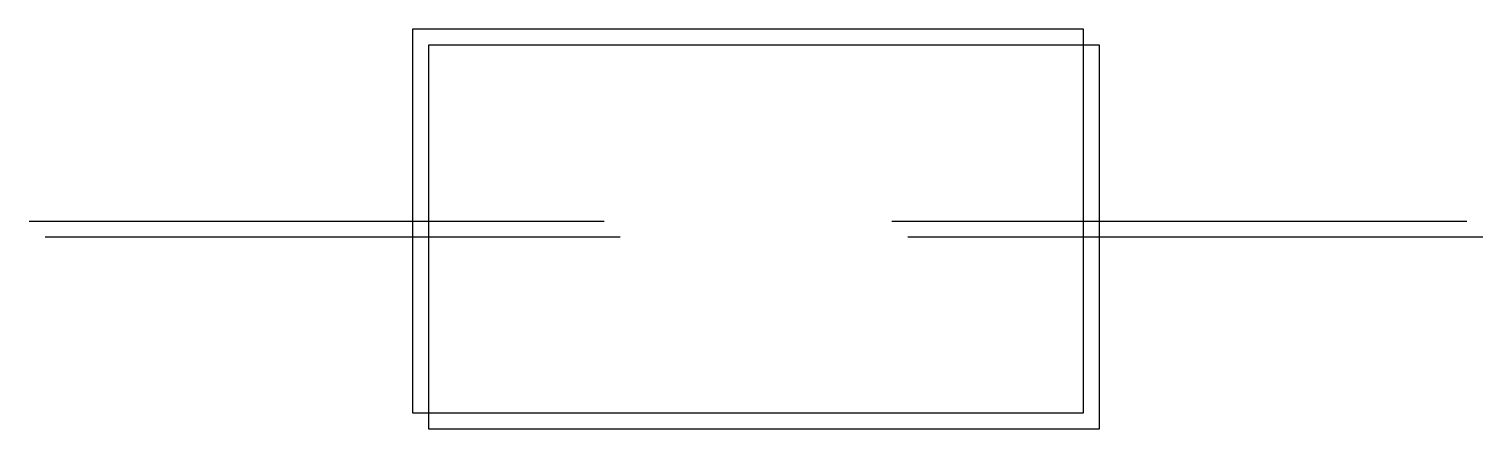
# Model space of a CAD drawing. Extents: x 0 to 45.5, y -6.5 to 6.
import ezdxf

# ---------------------------------------------------------------- set-up
doc = ezdxf.new("R2010")
doc.units = 0
doc.header["$MEASUREMENT"] = 0
doc.layers.get('0').update_dxf_attribs({"linetype": 'CONTINUOUS'})

msp = doc.modelspace()

# ---------------------------------------------------------------- linework, layer by layer
at = {"color": 6}
for p, q in [((0, 0), (18, 0)), ((27, 0), (45, 0)), ((0.5, -0.5), (18.5, -0.5)), ((27.5, -0.5), (45.5, -0.5))]:
    msp.add_line(p, q, dxfattribs=at)
for points in [[(12, -6), (33, -6), (33, 6), (12, 6)], [(12.5, -6.5), (33.5, -6.5), (33.5, 5.5), (12.5, 5.5)]]:
    msp.add_lwpolyline(points, close=True, dxfattribs=at)

doc.saveas('drawing.dxf')
